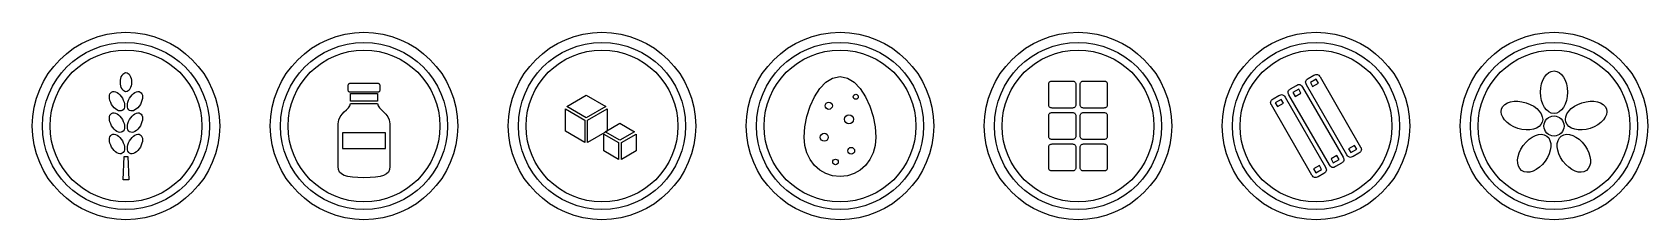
# Model space of a CAD drawing. Extents: x 4 to 132, y 4 to 19.
import ezdxf

# ---------------------------------------------------------------- set-up
doc = ezdxf.new("R2010")
doc.units = 0
doc.layers.add('CUT', color=1, linetype='CONTINUOUS')
doc.layers.add('RASTER', color=7, linetype='CONTINUOUS')

msp = doc.modelspace()

# ---------------------------------------------------------------- linework, layer by layer
at = {"layer": 'CUT'}
for centre in [(11.4, 11.4), (30.2, 11.4), (49, 11.4), (67.8, 11.4), (86.6, 11.4), (105.4, 11.4), (124.2, 11.4)]:
    msp.add_circle(centre, 7.4, dxfattribs=at)
at = {"layer": 'RASTER'}
for points in [[(11.844, 14.863), (11.835, 14.711), (11.809, 14.569), (11.768, 14.441), (11.714, 14.329), (11.648, 14.237), (11.573, 14.168), (11.489, 14.124), (11.4, 14.108), (11.311, 14.124), (11.227, 14.168), (11.152, 14.237), (11.086, 14.329), (11.032, 14.441), (10.991, 14.569), (10.965, 14.711), (10.956, 14.863), (10.965, 15.015), (10.991, 15.157), (11.032, 15.285), (11.086, 15.397), (11.152, 15.489), (11.227, 15.559), (11.311, 15.603), (11.4, 15.618), (11.489, 15.603), (11.573, 15.559), (11.648, 15.489), (11.714, 15.397), (11.768, 15.285), (11.809, 15.157), (11.835, 15.015), (11.844, 14.863)], [(104.648, 14.657), (104.611, 14.732), (104.589, 14.803), (104.583, 14.869), (104.591, 14.932), (104.615, 14.991), (104.654, 15.045), (104.708, 15.096), (104.778, 15.142), (105.239, 15.409), (105.314, 15.445), (105.385, 15.467), (105.451, 15.473), (105.514, 15.465), (105.573, 15.441), (105.627, 15.402), (105.678, 15.348), (105.724, 15.279), (108.921, 9.741), (108.958, 9.667), (108.979, 9.596), (108.986, 9.529), (108.977, 9.466), (108.953, 9.408), (108.914, 9.353), (108.86, 9.303), (108.791, 9.256), (108.33, 8.99), (108.255, 8.953), (108.184, 8.931), (108.117, 8.925), (108.054, 8.934), (107.996, 8.957), (107.941, 8.996), (107.891, 9.051), (107.844, 9.12)], [(125.266, 14.064), (125.244, 13.724), (125.182, 13.407), (125.084, 13.121), (124.953, 12.871), (124.796, 12.665), (124.615, 12.509), (124.415, 12.411), (124.2, 12.377), (123.985, 12.411), (123.785, 12.509), (123.604, 12.665), (123.447, 12.871), (123.316, 13.121), (123.218, 13.407), (123.156, 13.724), (123.134, 14.064), (123.156, 14.404), (123.218, 14.721), (123.316, 15.007), (123.447, 15.257), (123.604, 15.463), (123.785, 15.619), (123.985, 15.717), (124.2, 15.751), (124.415, 15.717), (124.615, 15.619), (124.796, 15.463), (124.953, 15.257), (125.084, 15.007), (125.182, 14.721), (125.244, 14.404), (125.266, 14.064)], [(11.113, 13.598), (11.189, 13.446), (11.244, 13.294), (11.276, 13.148), (11.287, 13.01), (11.276, 12.884), (11.243, 12.775), (11.188, 12.687), (11.111, 12.623), (11.018, 12.589), (10.914, 12.585), (10.803, 12.611), (10.689, 12.664), (10.575, 12.743), (10.464, 12.844), (10.36, 12.967), (10.267, 13.109), (10.19, 13.262), (10.136, 13.413), (10.103, 13.56), (10.092, 13.698), (10.103, 13.823), (10.136, 13.932), (10.191, 14.02), (10.268, 14.084), (10.362, 14.119), (10.466, 14.122), (10.576, 14.096), (10.69, 14.043), (10.804, 13.965), (10.915, 13.863), (11.019, 13.74), (11.113, 13.598)], [(12.533, 13.109), (12.44, 12.967), (12.336, 12.844), (12.225, 12.743), (12.111, 12.664), (11.997, 12.611), (11.886, 12.585), (11.782, 12.589), (11.689, 12.623), (11.612, 12.687), (11.557, 12.775), (11.524, 12.884), (11.513, 13.01), (11.524, 13.148), (11.556, 13.294), (11.611, 13.446), (11.687, 13.598), (11.781, 13.74), (11.885, 13.863), (11.996, 13.965), (12.11, 14.043), (12.224, 14.096), (12.334, 14.122), (12.438, 14.119), (12.532, 14.084), (12.609, 14.02), (12.664, 13.932), (12.697, 13.823), (12.708, 13.698), (12.697, 13.56), (12.664, 13.413), (12.61, 13.262), (12.533, 13.109)], [(28.957, 14.597), (28.96, 14.638), (28.968, 14.675), (28.982, 14.705), (29.001, 14.73), (29.026, 14.749), (29.057, 14.763), (29.093, 14.772), (29.134, 14.774), (31.266, 14.774), (31.307, 14.772), (31.343, 14.763), (31.374, 14.749), (31.399, 14.73), (31.418, 14.705), (31.432, 14.675), (31.44, 14.638), (31.443, 14.597), (31.443, 14.242), (31.44, 14.2), (31.432, 14.164), (31.418, 14.133), (31.399, 14.108), (31.374, 14.089), (31.343, 14.075), (31.307, 14.067), (31.266, 14.064), (29.134, 14.064), (29.093, 14.067), (29.057, 14.075), (29.026, 14.089), (29.001, 14.108), (28.982, 14.133), (28.968, 14.164), (28.96, 14.2), (28.957, 14.242)], [(67.8, 15.307), (68.381, 15.189), (68.918, 14.858), (69.402, 14.352), (69.82, 13.709), (70.164, 12.966), (70.422, 12.16), (70.585, 11.33), (70.642, 10.512), (70.585, 9.869), (70.422, 9.277), (70.164, 8.748), (69.82, 8.292), (69.402, 7.919), (68.918, 7.64), (68.381, 7.465), (67.8, 7.404), (67.219, 7.465), (66.682, 7.64), (66.198, 7.919), (65.78, 8.292), (65.436, 8.748), (65.178, 9.277), (65.015, 9.869), (64.958, 10.512), (65.015, 11.33), (65.178, 12.16), (65.436, 12.966), (65.78, 13.709), (66.198, 14.352), (66.682, 14.858), (67.219, 15.189), (67.8, 15.307)], [(84.291, 14.686), (84.295, 14.748), (84.308, 14.802), (84.329, 14.848), (84.358, 14.885), (84.395, 14.915), (84.441, 14.935), (84.495, 14.948), (84.558, 14.952), (86.156, 14.952), (86.218, 14.948), (86.273, 14.935), (86.318, 14.915), (86.356, 14.885), (86.385, 14.848), (86.406, 14.802), (86.418, 14.748), (86.422, 14.686), (86.422, 13.087), (86.418, 13.025), (86.406, 12.971), (86.385, 12.925), (86.356, 12.887), (86.318, 12.858), (86.273, 12.837), (86.218, 12.825), (86.156, 12.821), (84.558, 12.821), (84.495, 12.825), (84.441, 12.837), (84.395, 12.858), (84.358, 12.887), (84.329, 12.925), (84.308, 12.971), (84.295, 13.025), (84.291, 13.087)], [(86.778, 14.686), (86.782, 14.748), (86.794, 14.802), (86.815, 14.848), (86.844, 14.885), (86.882, 14.915), (86.927, 14.935), (86.982, 14.948), (87.044, 14.952), (88.642, 14.952), (88.705, 14.948), (88.759, 14.935), (88.805, 14.915), (88.842, 14.885), (88.871, 14.848), (88.892, 14.802), (88.905, 14.748), (88.909, 14.686), (88.909, 13.087), (88.905, 13.025), (88.892, 12.971), (88.871, 12.925), (88.842, 12.887), (88.805, 12.858), (88.759, 12.837), (88.705, 12.825), (88.642, 12.821), (87.044, 12.821), (86.982, 12.825), (86.927, 12.837), (86.882, 12.858), (86.844, 12.887), (86.815, 12.925), (86.794, 12.971), (86.782, 13.025), (86.778, 13.087)], [(103.263, 13.858), (103.226, 13.933), (103.205, 14.003), (103.198, 14.07), (103.207, 14.133), (103.231, 14.191), (103.27, 14.246), (103.324, 14.296), (103.393, 14.343), (103.855, 14.609), (103.93, 14.646), (104, 14.668), (104.067, 14.674), (104.13, 14.666), (104.188, 14.642), (104.243, 14.603), (104.293, 14.549), (104.34, 14.479), (107.537, 8.942), (107.574, 8.867), (107.595, 8.797), (107.602, 8.73), (107.593, 8.667), (107.569, 8.609), (107.53, 8.554), (107.476, 8.504), (107.407, 8.457), (106.945, 8.191), (106.87, 8.154), (106.8, 8.132), (106.733, 8.126), (106.67, 8.134), (106.612, 8.158), (106.557, 8.197), (106.507, 8.251), (106.46, 8.321)], [(103.571, 14.035), (103.748, 13.728), (104.21, 13.994), (104.032, 14.302), (103.571, 14.035)], [(104.955, 14.835), (105.133, 14.527), (105.594, 14.793), (105.417, 15.101), (104.955, 14.835)], [(29.134, 13.176), (31.266, 13.176), (31.308, 12.991), (31.418, 12.826), (31.575, 12.67), (31.754, 12.51), (31.933, 12.333), (32.09, 12.127), (32.2, 11.879), (32.242, 11.578), (32.242, 8.203), (32.213, 7.961), (32.123, 7.765), (31.971, 7.61), (31.754, 7.493), (31.471, 7.409), (31.119, 7.354), (30.696, 7.324), (30.2, 7.315), (29.704, 7.324), (29.281, 7.354), (28.929, 7.409), (28.646, 7.493), (28.429, 7.61), (28.277, 7.765), (28.187, 7.961), (28.158, 8.203), (28.158, 11.578), (28.2, 11.879), (28.31, 12.127), (28.467, 12.333), (28.646, 12.51), (28.825, 12.67), (28.982, 12.826), (29.092, 12.991), (29.134, 13.176)], [(29.134, 13.975), (31.266, 13.975), (31.266, 13.354), (29.134, 13.354)], [(47.757, 13.833), (49.302, 12.945), (47.757, 12.057), (46.212, 12.945)], [(101.879, 13.059), (101.842, 13.133), (101.821, 13.204), (101.814, 13.271), (101.823, 13.334), (101.847, 13.392), (101.886, 13.447), (101.94, 13.497), (102.009, 13.544), (102.47, 13.81), (102.545, 13.847), (102.616, 13.869), (102.683, 13.875), (102.746, 13.866), (102.804, 13.843), (102.859, 13.804), (102.909, 13.749), (102.956, 13.68), (106.152, 8.143), (106.189, 8.068), (106.211, 7.997), (106.217, 7.931), (106.209, 7.868), (106.185, 7.809), (106.146, 7.755), (106.092, 7.704), (106.022, 7.658), (105.561, 7.391), (105.486, 7.355), (105.415, 7.333), (105.349, 7.327), (105.286, 7.335), (105.227, 7.359), (105.173, 7.398), (105.122, 7.452), (105.076, 7.521)], [(102.187, 13.236), (102.364, 12.928), (102.826, 13.195), (102.648, 13.503), (102.187, 13.236)], [(121.996, 13.237), (122.312, 13.111), (122.594, 12.954), (122.837, 12.772), (123.034, 12.571), (123.181, 12.358), (123.273, 12.137), (123.305, 11.917), (123.271, 11.702), (123.172, 11.508), (123.017, 11.348), (122.813, 11.224), (122.568, 11.138), (122.29, 11.091), (121.988, 11.086), (121.667, 11.125), (121.337, 11.21), (121.02, 11.335), (120.738, 11.492), (120.496, 11.674), (120.299, 11.875), (120.152, 12.089), (120.06, 12.309), (120.028, 12.53), (120.062, 12.745), (120.161, 12.938), (120.316, 13.098), (120.52, 13.222), (120.765, 13.309), (121.042, 13.355), (121.345, 13.36), (121.666, 13.321), (121.996, 13.237)], [(127.063, 11.21), (126.733, 11.125), (126.412, 11.086), (126.11, 11.091), (125.832, 11.138), (125.587, 11.224), (125.383, 11.348), (125.228, 11.508), (125.129, 11.702), (125.095, 11.917), (125.127, 12.137), (125.219, 12.358), (125.366, 12.571), (125.563, 12.772), (125.806, 12.954), (126.088, 13.111), (126.404, 13.237), (126.734, 13.321), (127.055, 13.36), (127.358, 13.355), (127.635, 13.309), (127.88, 13.222), (128.084, 13.098), (128.239, 12.938), (128.338, 12.745), (128.372, 12.53), (128.34, 12.309), (128.248, 12.089), (128.101, 11.875), (127.904, 11.674), (127.662, 11.492), (127.38, 11.335), (127.063, 11.21)], [(11.113, 11.911), (11.189, 11.758), (11.244, 11.607), (11.276, 11.46), (11.287, 11.322), (11.276, 11.197), (11.243, 11.088), (11.188, 11), (11.111, 10.936), (11.018, 10.901), (10.914, 10.898), (10.803, 10.924), (10.689, 10.977), (10.575, 11.055), (10.464, 11.157), (10.36, 11.28), (10.267, 11.422), (10.19, 11.574), (10.136, 11.726), (10.103, 11.872), (10.092, 12.01), (10.103, 12.136), (10.136, 12.245), (10.191, 12.333), (10.268, 12.397), (10.362, 12.431), (10.466, 12.435), (10.576, 12.409), (10.69, 12.356), (10.804, 12.277), (10.915, 12.176), (11.019, 12.053), (11.113, 11.911)], [(12.533, 11.422), (12.44, 11.28), (12.336, 11.157), (12.225, 11.055), (12.111, 10.977), (11.997, 10.924), (11.886, 10.898), (11.782, 10.901), (11.689, 10.936), (11.612, 11), (11.557, 11.088), (11.524, 11.197), (11.513, 11.322), (11.524, 11.46), (11.556, 11.607), (11.611, 11.758), (11.687, 11.911), (11.781, 12.053), (11.885, 12.176), (11.996, 12.277), (12.11, 12.356), (12.224, 12.409), (12.334, 12.435), (12.438, 12.431), (12.532, 12.397), (12.609, 12.333), (12.664, 12.245), (12.697, 12.136), (12.708, 12.01), (12.697, 11.872), (12.664, 11.726), (12.61, 11.574), (12.533, 11.422)], [(46.104, 12.759), (47.649, 11.871), (47.649, 10.095), (46.104, 10.983)], [(47.865, 11.871), (49.41, 12.759), (49.41, 10.983), (47.865, 10.095)], [(50.421, 11.613), (51.58, 10.947), (50.421, 10.281), (49.262, 10.947)], [(84.291, 12.199), (84.295, 12.262), (84.308, 12.316), (84.329, 12.362), (84.358, 12.399), (84.395, 12.428), (84.441, 12.449), (84.495, 12.461), (84.558, 12.466), (86.156, 12.466), (86.218, 12.461), (86.273, 12.449), (86.318, 12.428), (86.356, 12.399), (86.385, 12.362), (86.406, 12.316), (86.418, 12.262), (86.422, 12.199), (86.422, 10.601), (86.418, 10.538), (86.406, 10.484), (86.385, 10.438), (86.356, 10.401), (86.318, 10.372), (86.273, 10.351), (86.218, 10.339), (86.156, 10.334), (84.558, 10.334), (84.495, 10.339), (84.441, 10.351), (84.395, 10.372), (84.358, 10.401), (84.329, 10.438), (84.308, 10.484), (84.295, 10.538), (84.291, 10.601)], [(86.778, 12.199), (86.782, 12.262), (86.794, 12.316), (86.815, 12.362), (86.844, 12.399), (86.882, 12.428), (86.927, 12.449), (86.982, 12.461), (87.044, 12.466), (88.642, 12.466), (88.705, 12.461), (88.759, 12.449), (88.805, 12.428), (88.842, 12.399), (88.871, 12.362), (88.892, 12.316), (88.905, 12.262), (88.909, 12.199), (88.909, 10.601), (88.905, 10.538), (88.892, 10.484), (88.871, 10.438), (88.842, 10.401), (88.805, 10.372), (88.759, 10.351), (88.705, 10.339), (88.642, 10.334), (87.044, 10.334), (86.982, 10.339), (86.927, 10.351), (86.882, 10.372), (86.844, 10.401), (86.815, 10.438), (86.794, 10.484), (86.782, 10.538), (86.778, 10.601)], [(11.113, 10.223), (11.189, 10.071), (11.244, 9.92), (11.276, 9.773), (11.287, 9.635), (11.276, 9.51), (11.243, 9.401), (11.188, 9.313), (11.111, 9.249), (11.018, 9.214), (10.914, 9.211), (10.803, 9.237), (10.689, 9.29), (10.575, 9.368), (10.464, 9.47), (10.36, 9.593), (10.267, 9.735), (10.19, 9.887), (10.136, 10.039), (10.103, 10.185), (10.092, 10.323), (10.103, 10.448), (10.136, 10.557), (10.191, 10.646), (10.268, 10.71), (10.362, 10.744), (10.466, 10.747), (10.576, 10.722), (10.69, 10.668), (10.804, 10.59), (10.915, 10.489), (11.019, 10.366), (11.113, 10.223)], [(12.533, 9.735), (12.44, 9.593), (12.336, 9.47), (12.225, 9.368), (12.111, 9.29), (11.997, 9.237), (11.886, 9.211), (11.782, 9.214), (11.689, 9.249), (11.612, 9.313), (11.557, 9.401), (11.524, 9.51), (11.513, 9.635), (11.524, 9.773), (11.556, 9.92), (11.611, 10.071), (11.687, 10.223), (11.781, 10.366), (11.885, 10.489), (11.996, 10.59), (12.11, 10.668), (12.224, 10.722), (12.334, 10.747), (12.438, 10.744), (12.532, 10.71), (12.609, 10.646), (12.664, 10.557), (12.697, 10.448), (12.708, 10.323), (12.697, 10.185), (12.664, 10.039), (12.61, 9.887), (12.533, 9.735)], [(28.513, 10.867), (28.513, 9.624), (31.887, 9.624), (31.887, 10.867), (28.513, 10.867)], [(49.154, 10.761), (50.313, 10.095), (50.313, 8.763), (49.154, 9.429)], [(50.529, 10.095), (51.688, 10.761), (51.688, 9.429), (50.529, 8.763)], [(121.772, 9.871), (121.989, 10.133), (122.226, 10.353), (122.474, 10.527), (122.726, 10.653), (122.974, 10.727), (123.212, 10.746), (123.432, 10.708), (123.626, 10.61), (123.779, 10.456), (123.883, 10.259), (123.938, 10.026), (123.945, 9.767), (123.903, 9.489), (123.815, 9.199), (123.679, 8.906), (123.496, 8.618), (123.279, 8.356), (123.042, 8.136), (122.795, 7.962), (122.542, 7.837), (122.294, 7.763), (122.056, 7.743), (121.836, 7.781), (121.642, 7.88), (121.489, 8.034), (121.385, 8.231), (121.33, 8.463), (121.323, 8.722), (121.365, 9.001), (121.454, 9.291), (121.59, 9.583), (121.772, 9.871)], [(124.904, 8.618), (124.721, 8.906), (124.585, 9.199), (124.497, 9.489), (124.455, 9.767), (124.462, 10.026), (124.517, 10.259), (124.621, 10.456), (124.774, 10.61), (124.968, 10.708), (125.188, 10.746), (125.426, 10.727), (125.674, 10.653), (125.926, 10.527), (126.174, 10.353), (126.411, 10.133), (126.628, 9.871), (126.81, 9.583), (126.946, 9.291), (127.035, 9.001), (127.077, 8.722), (127.07, 8.463), (127.015, 8.231), (126.911, 8.034), (126.758, 7.88), (126.564, 7.781), (126.344, 7.743), (126.106, 7.763), (125.858, 7.837), (125.605, 7.962), (125.358, 8.136), (125.121, 8.356), (124.904, 8.618)], [(11.267, 9.002), (11.533, 9.002), (11.622, 7.138), (11.178, 7.138)], [(84.291, 9.713), (84.295, 9.775), (84.308, 9.829), (84.329, 9.875), (84.358, 9.913), (84.395, 9.942), (84.441, 9.963), (84.495, 9.975), (84.558, 9.979), (86.156, 9.979), (86.218, 9.975), (86.273, 9.963), (86.318, 9.942), (86.356, 9.913), (86.385, 9.875), (86.406, 9.829), (86.418, 9.775), (86.422, 9.713), (86.422, 8.114), (86.418, 8.052), (86.406, 7.998), (86.385, 7.952), (86.356, 7.915), (86.318, 7.885), (86.273, 7.865), (86.218, 7.852), (86.156, 7.848), (84.558, 7.848), (84.495, 7.852), (84.441, 7.865), (84.395, 7.885), (84.358, 7.915), (84.329, 7.952), (84.308, 7.998), (84.295, 8.052), (84.291, 8.114)], [(86.778, 9.713), (86.782, 9.775), (86.794, 9.829), (86.815, 9.875), (86.844, 9.913), (86.882, 9.942), (86.927, 9.963), (86.982, 9.975), (87.044, 9.979), (88.642, 9.979), (88.705, 9.975), (88.759, 9.963), (88.805, 9.942), (88.842, 9.913), (88.871, 9.875), (88.892, 9.829), (88.905, 9.775), (88.909, 9.713), (88.909, 8.114), (88.905, 8.052), (88.892, 7.998), (88.871, 7.952), (88.842, 7.915), (88.805, 7.885), (88.759, 7.865), (88.705, 7.852), (88.642, 7.848), (87.044, 7.848), (86.982, 7.852), (86.927, 7.865), (86.882, 7.885), (86.844, 7.915), (86.815, 7.952), (86.794, 7.998), (86.782, 8.052), (86.778, 8.114)], [(106.59, 8.806), (106.768, 8.498), (107.229, 8.765), (107.052, 9.072), (106.59, 8.806)], [(107.974, 9.605), (108.152, 9.297), (108.613, 9.564), (108.436, 9.872), (107.974, 9.605)], [(105.206, 8.007), (105.383, 7.699), (105.845, 7.965), (105.667, 8.273), (105.206, 8.007)]]:
    msp.add_lwpolyline(points, close=True, dxfattribs=at)
for centre, radius in [((11.4, 11.4), 6.6), ((30.2, 11.4), 6.6), ((49, 11.4), 6.6), ((67.8, 11.4), 6.6), ((86.6, 11.4), 6.6), ((105.4, 11.4), 6.6), ((124.2, 11.4), 6.6), ((11.4, 11.4), 6), ((30.2, 11.4), 6), ((49, 11.4), 6), ((67.8, 11.4), 6), ((86.6, 11.4), 6), ((105.4, 11.4), 6), ((124.2, 11.4), 6), ((66.912, 12.998), 0.284), ((69.043, 13.709), 0.195), ((68.51, 11.933), 0.355), ((124.2, 11.4), 0.799), ((66.557, 10.512), 0.311), ((68.688, 9.446), 0.266), ((67.445, 8.558), 0.222)]:
    msp.add_circle(centre, radius, dxfattribs=at)

doc.saveas('drawing.dxf')
